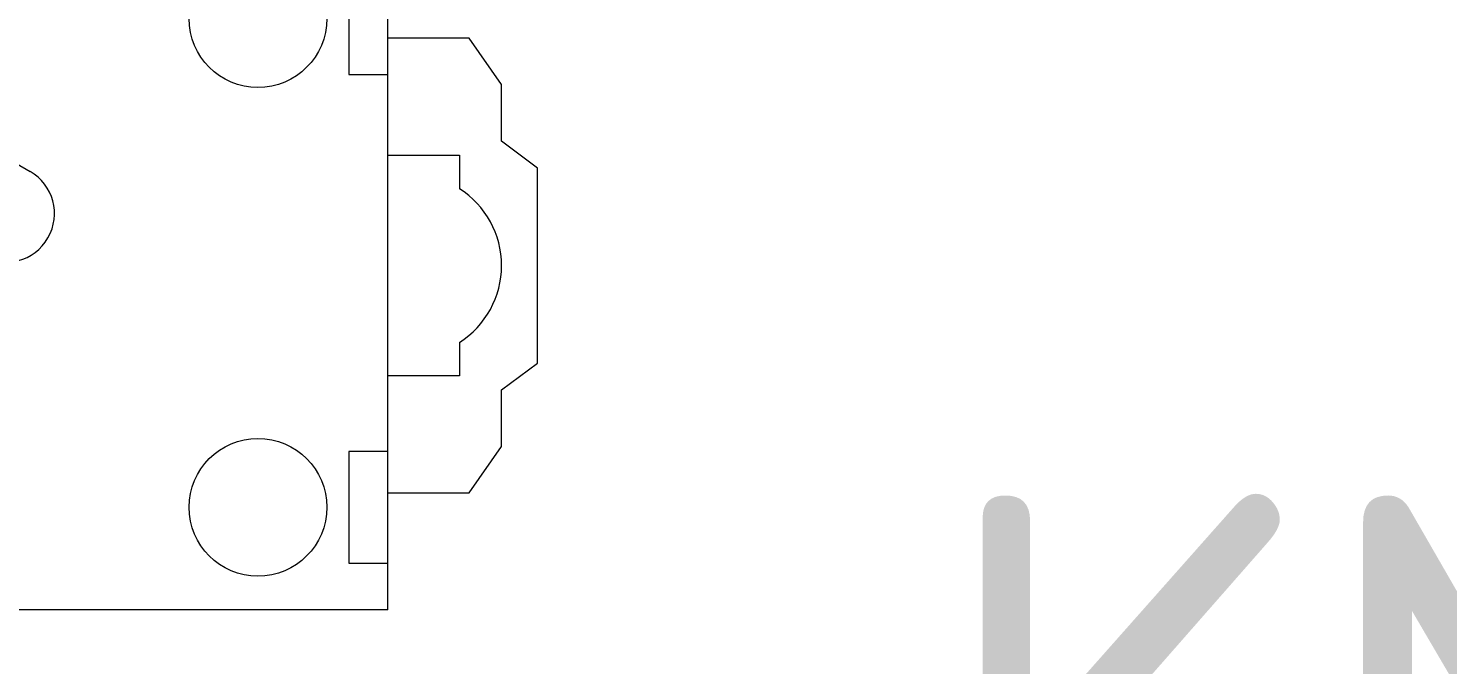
# Model space of a CAD drawing. Header units: millimetres. Extents: x 0 to 69574, y -5 to 41746.
# Drawn here: x 39242.9 to 39298.4, y 20311.4 to 20336.3 of the extents above; entities that cross this region are included whole.
import ezdxf
from ezdxf.enums import TextEntityAlignment as Align

# ---------------------------------------------------------------- set-up
doc = ezdxf.new("R2010")
doc.units = ezdxf.units.MM
doc.set_wipeout_variables(frame=1)
doc.layers.add('000-PI_TEXT', color=7, linetype='Continuous')
doc.layers.add('000-SI-Oprema', color=30, linetype='Continuous', lineweight=5)
doc.layers.add('SI-ORMAR-Oprema', color=30, linetype='Continuous', lineweight=5)
doc.styles.add('PI0', font='isocpeur.ttf', dxfattribs={"width": 0.9})

# ---------------------------------------------------------------- blocks, each defined once
blk = doc.blocks.new('SCHNEIDER Relay Base 4P')
blk.add_wipeout([(-1.778, 41.148), (25.146, 41.148), (25.146, -37.846), (20.574, -37.846), (20.574, -41.021), (18.76, -42.291), (16.547, -42.291), (15.494, -43.688), (7.874, -43.688), (6.821, -42.291), (4.608, -42.291), (2.794, -41.021), (2.794, -37.846), (-1.778, -37.846)]).dxf.layer = 'SI-ORMAR-Oprema'
at = {"layer": 'SI-ORMAR-Oprema'}
for p, q in [((-1.778, -37.846), (-1.778, -1.778)), ((17.728, -19.772), (15.366, -23.863)), ((4.42, -36.322), (0.051, -36.322)), ((0.051, -36.322), (0.051, -37.846)), ((4.42, -37.846), (4.42, -36.322)), ((23.52, -36.322), (19.152, -36.322)), ((19.152, -36.322), (19.152, -37.846)), ((-1.778, -37.846), (25.146, -37.846)), ((2.794, -37.846), (2.794, -41.021)), ((7.366, -40.64), (7.366, -37.846)), ((16.002, -37.846), (16.002, -40.64)), ((20.574, -41.021), (20.574, -37.846)), ((2.794, -41.021), (4.608, -42.291)), ((8.681, -40.64), (7.366, -40.64)), ((16.002, -40.64), (14.687, -40.64)), ((18.76, -42.291), (20.574, -41.021)), ((4.608, -42.291), (6.821, -42.291)), ((6.821, -42.291), (7.874, -43.688)), ((15.494, -43.688), (16.547, -42.291)), ((16.547, -42.291), (18.76, -42.291)), ((7.874, -43.688), (15.494, -43.688))]:
    blk.add_line(p, q, dxfattribs=at)
for centre in [(2.235, -32.766), (21.336, -32.766)]:
    blk.add_circle(centre, 2.692, dxfattribs=at)
for centre, radius, start, end in [((13.716, -22.911), 1.905, 150, 330), ((11.684, -38.735), 3.556, 212.3924, 327.6076)]:
    blk.add_arc(centre, radius, start, end, dxfattribs=at)

msp = doc.modelspace()

# ---------------------------------------------------------------- block references
at = {"layer": '000-SI-Oprema', "rotation": 89.99999999999999}
msp.add_blockref('SCHNEIDER Relay Base 4P', (39219.146, 20315.326), dxfattribs=at)

# ---------------------------------------------------------------- texts
at = {"layer": '000-PI_TEXT', "style": 'PI0', "width": 0.9}
msp.add_text('-KM 342 05', height=20, dxfattribs=at).set_placement((39331.817, 20308.054), align=Align.MIDDLE)

doc.saveas('drawing.dxf')
